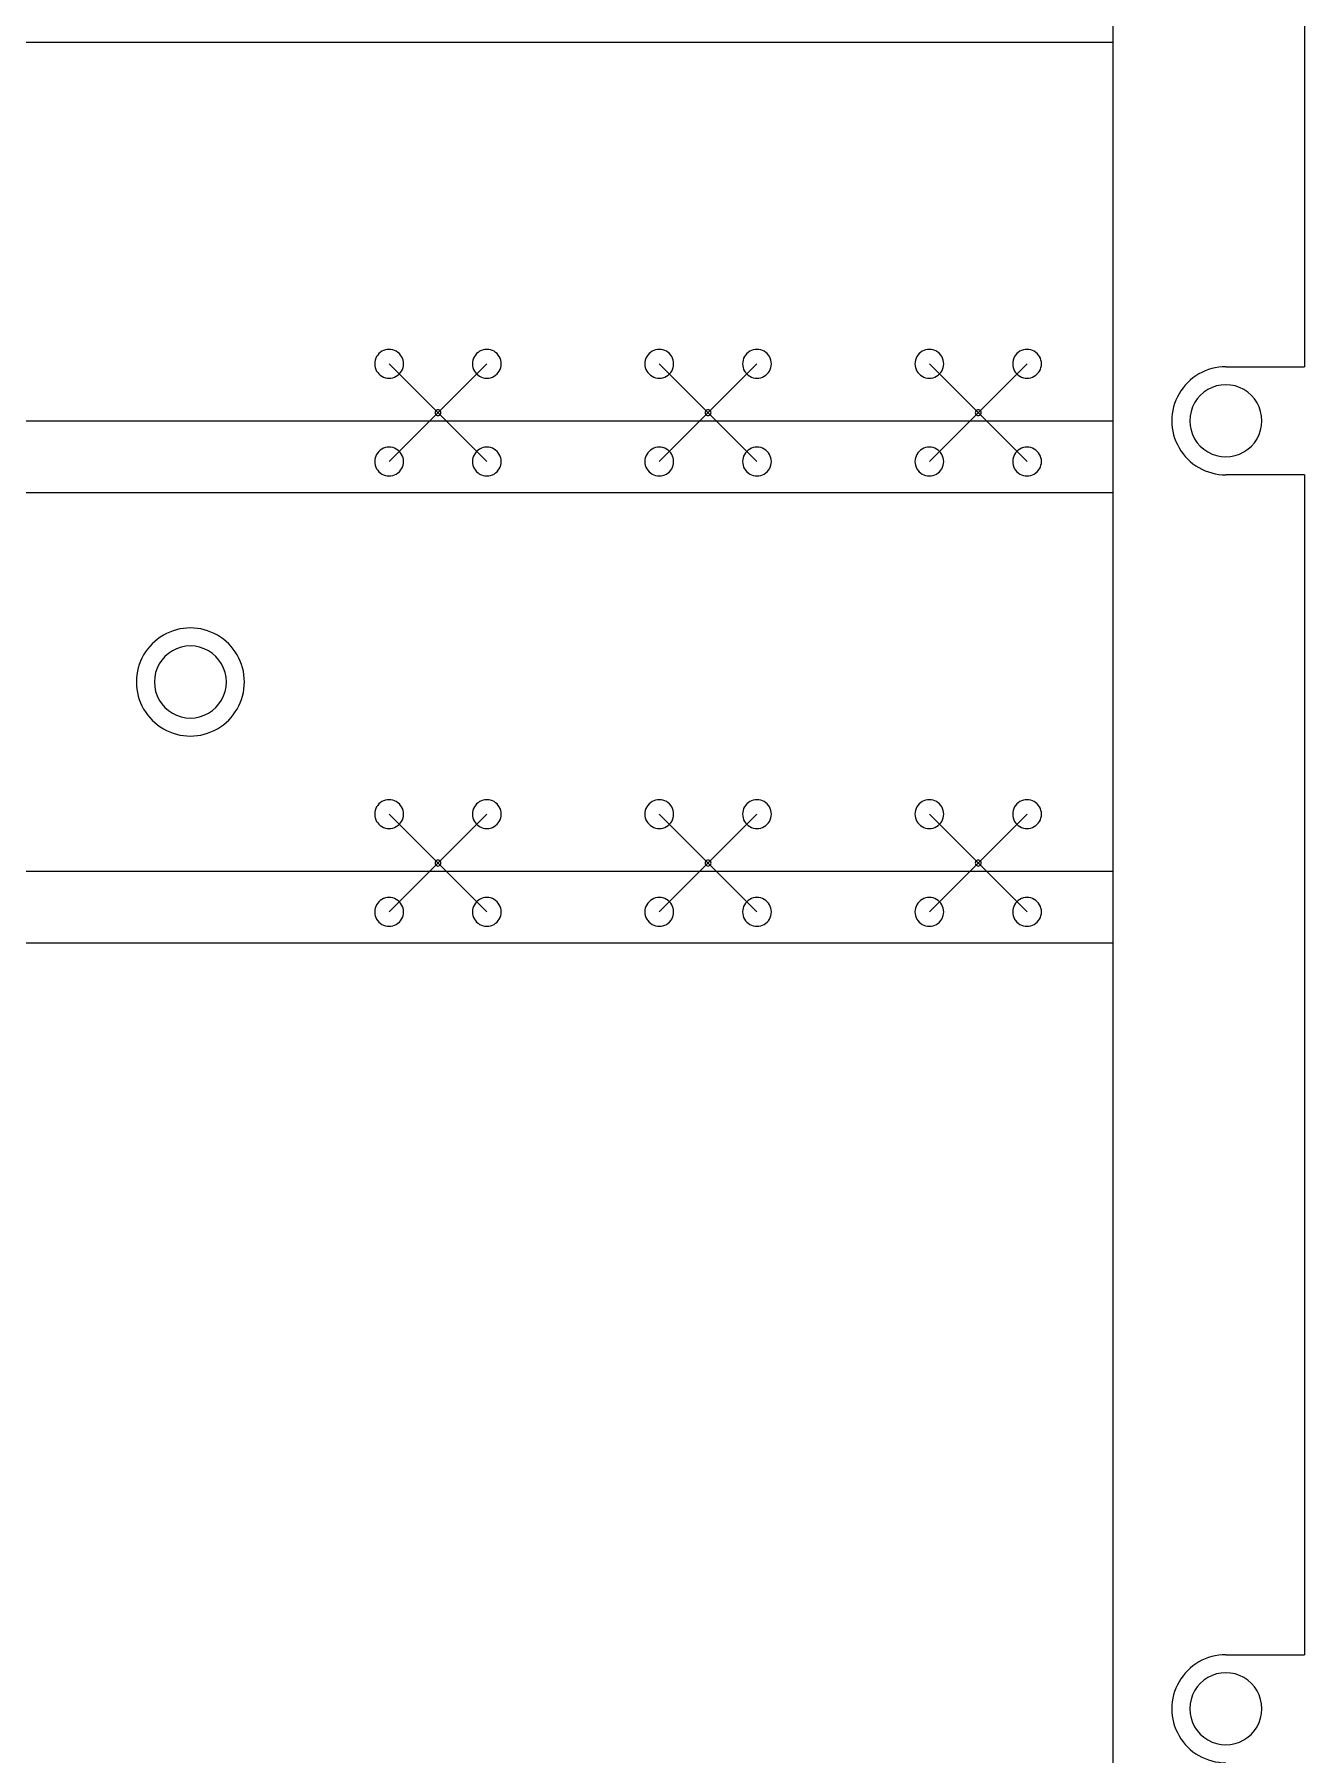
# Model space of a CAD drawing. Extents: x -41 to 41, y -78 to 78.
# Drawn here: x 13.04 to 41.25, y -1.02 to 37.18 of the extents above; entities that cross this region are included whole.
import ezdxf

# ---------------------------------------------------------------- set-up
doc = ezdxf.new("R2010")
doc.units = 0
doc.layers.get('0').update_dxf_attribs({"linetype": 'CONTINUOUS'})

msp = doc.modelspace()

# ---------------------------------------------------------------- linework, layer by layer
at = {"color": 7}
for points in [[(37, -72.1), (37, 72.1)], [(41.25, 57.4), (41.25, 29.8)], [(37, 37), (-37, 37)], [(20.914591, 29.865409), (23.085409, 27.694591)], [(23.085409, 29.865409), (20.914591, 27.694591)], [(26.914591, 29.865409), (29.085409, 27.694591)], [(29.085409, 29.865409), (26.914591, 27.694591)], [(32.914591, 29.865409), (35.085409, 27.694591)], [(35.085409, 29.865409), (32.914591, 27.694591)], [(39.5, 29.8), (41.25, 29.8)], [(-37, 28.6), (37, 28.6)], [(41.25, 27.4), (39.5, 27.4)], [(41.25, 27.4), (41.25, 1.2)], [(37, 27), (-37, 27)], [(20.914591, 19.865409), (23.085409, 17.694591)], [(23.085409, 19.865409), (20.914591, 17.694591)], [(26.914591, 19.865409), (29.085409, 17.694591)], [(29.085409, 19.865409), (26.914591, 17.694591)], [(32.914591, 19.865409), (35.085409, 17.694591)], [(35.085409, 19.865409), (32.914591, 17.694591)], [(-37, 18.6), (37, 18.6)], [(37, 17), (-37, 17)], [(39.5, 1.2), (41.25, 1.2)]]:
    msp.add_lwpolyline(points, dxfattribs=at)
for points in [[(21.234591, 29.865409)], [(23.405409, 29.865409)], [(27.234591, 29.865409)], [(29.405409, 29.865409)], [(33.234591, 29.865409)], [(35.405409, 29.865409)], [(22.066146, 28.78)], [(28.066146, 28.78)], [(34.066146, 28.78)], [(40.3, 28.6)], [(21.234591, 27.694591)], [(23.405409, 27.694591)], [(27.234591, 27.694591)], [(29.405409, 27.694591)], [(33.234591, 27.694591)], [(35.405409, 27.694591)], [(17.3, 22.8)], [(17.7, 22.8)], [(21.234591, 19.865409)], [(23.405409, 19.865409)], [(27.234591, 19.865409)], [(29.405409, 19.865409)], [(33.234591, 19.865409)], [(35.405409, 19.865409)], [(22.066146, 18.78)], [(28.066146, 18.78)], [(34.066146, 18.78)], [(21.234591, 17.694591)], [(23.405409, 17.694591)], [(27.234591, 17.694591)], [(29.405409, 17.694591)], [(33.234591, 17.694591)], [(35.405409, 17.694591)], [(40.3, 0)]]:
    msp.add_lwpolyline(points, close=True, dxfattribs=at)
for points in [[(21.074675, 30.14278), (20.975624, 30.200007), (20.853558, 30.200007), (20.754507, 30.14278)], [(23.245409, 30.142537), (23.146401, 30.1997), (23.024417, 30.1997), (22.925409, 30.142537)], [(27.074591, 30.142537), (26.975583, 30.1997), (26.853599, 30.1997), (26.754591, 30.142537)], [(29.245493, 30.14278), (29.146442, 30.200007), (29.024376, 30.200007), (28.925325, 30.14278)], [(33.074591, 30.142537), (32.975583, 30.1997), (32.853599, 30.1997), (32.754591, 30.142537)], [(35.245409, 30.142537), (35.146401, 30.1997), (35.024417, 30.1997), (34.925409, 30.142537)], [(20.754507, 30.14278), (20.655456, 30.085552), (20.594487, 29.979803), (20.594591, 29.865409)], [(20.594591, 29.865409), (20.594487, 29.751015), (20.655456, 29.645265), (20.754507, 29.588038)], [(21.234591, 29.865409), (21.234695, 29.979803), (21.173726, 30.085552), (21.074675, 30.14278)], [(21.074675, 29.588038), (21.173726, 29.645265), (21.234695, 29.751015), (21.234591, 29.865409)], [(22.925409, 30.142537), (22.8264, 30.085375), (22.765409, 29.979734), (22.765409, 29.865409)], [(22.765409, 29.865409), (22.765409, 29.751084), (22.8264, 29.645443), (22.925409, 29.588281)], [(23.405409, 29.865409), (23.405409, 29.979734), (23.344417, 30.085375), (23.245409, 30.142537)], [(23.245409, 29.588281), (23.344417, 29.645443), (23.405409, 29.751084), (23.405409, 29.865409)], [(26.754591, 30.142537), (26.655583, 30.085375), (26.594591, 29.979734), (26.594591, 29.865409)], [(26.594591, 29.865409), (26.594591, 29.751084), (26.655583, 29.645443), (26.754591, 29.588281)], [(27.234591, 29.865409), (27.234591, 29.979734), (27.1736, 30.085375), (27.074591, 30.142537)], [(27.074591, 29.588281), (27.1736, 29.645443), (27.234591, 29.751084), (27.234591, 29.865409)], [(28.925325, 30.14278), (28.826274, 30.085552), (28.765305, 29.979803), (28.765409, 29.865409)], [(28.765409, 29.865409), (28.765305, 29.751015), (28.826274, 29.645265), (28.925325, 29.588038)], [(29.405409, 29.865409), (29.405513, 29.979803), (29.344544, 30.085552), (29.245493, 30.14278)], [(29.245493, 29.588038), (29.344544, 29.645265), (29.405513, 29.751015), (29.405409, 29.865409)], [(32.754591, 30.142537), (32.655583, 30.085375), (32.594591, 29.979734), (32.594591, 29.865409)], [(32.594591, 29.865409), (32.594591, 29.751084), (32.655583, 29.645443), (32.754591, 29.588281)], [(33.234591, 29.865409), (33.234591, 29.979734), (33.173599, 30.085375), (33.074591, 30.142537)], [(33.074591, 29.588281), (33.173599, 29.645443), (33.234591, 29.751084), (33.234591, 29.865409)], [(34.925409, 30.142537), (34.826401, 30.085375), (34.765409, 29.979734), (34.765409, 29.865409)], [(34.765409, 29.865409), (34.765409, 29.751084), (34.826401, 29.645443), (34.925409, 29.588281)], [(35.405409, 29.865409), (35.405409, 29.979734), (35.344417, 30.085375), (35.245409, 30.142537)], [(35.245409, 29.588281), (35.344417, 29.645443), (35.405409, 29.751084), (35.405409, 29.865409)], [(39.5, 29.8), (39.071281, 29.8), (38.675129, 29.571281), (38.46077, 29.2)], [(20.754507, 29.588038), (20.853558, 29.530811), (20.975624, 29.530811), (21.074675, 29.588038)], [(22.925409, 29.588281), (23.024417, 29.531118), (23.146401, 29.531118), (23.245409, 29.588281)], [(26.754591, 29.588281), (26.853599, 29.531118), (26.975583, 29.531118), (27.074591, 29.588281)], [(28.925325, 29.588038), (29.024376, 29.530811), (29.146442, 29.530811), (29.245493, 29.588038)], [(32.754591, 29.588281), (32.853599, 29.531118), (32.975583, 29.531118), (33.074591, 29.588281)], [(34.925409, 29.588281), (35.024417, 29.531118), (35.146401, 29.531118), (35.245409, 29.588281)], [(39.9, 29.29282), (39.652479, 29.435727), (39.347521, 29.435727), (39.1, 29.29282)], [(38.46077, 29.2), (38.24641, 28.828719), (38.24641, 28.371281), (38.46077, 28)], [(39.1, 29.29282), (38.852479, 29.149914), (38.7, 28.885812), (38.7, 28.6)], [(40.3, 28.6), (40.3, 28.885812), (40.147521, 29.149914), (39.9, 29.29282)], [(21.966927, 28.837284), (21.946461, 28.825468), (21.933854, 28.803632), (21.933854, 28.78)], [(21.933854, 28.78), (21.933854, 28.756368), (21.946461, 28.734532), (21.966927, 28.722716)], [(22.033073, 28.837284), (22.012607, 28.8491), (21.987393, 28.8491), (21.966927, 28.837284)], [(21.966927, 28.722716), (21.987393, 28.7109), (22.012607, 28.7109), (22.033073, 28.722716)], [(22.066146, 28.78), (22.066146, 28.803632), (22.053538, 28.825468), (22.033073, 28.837284)], [(22.033073, 28.722716), (22.053538, 28.734532), (22.066146, 28.756368), (22.066146, 28.78)], [(27.966927, 28.837284), (27.946462, 28.825468), (27.933854, 28.803632), (27.933854, 28.78)], [(27.933854, 28.78), (27.933854, 28.756368), (27.946462, 28.734532), (27.966927, 28.722716)], [(28.033073, 28.837284), (28.012607, 28.8491), (27.987393, 28.8491), (27.966927, 28.837284)], [(27.966927, 28.722716), (27.987393, 28.7109), (28.012607, 28.7109), (28.033073, 28.722716)], [(28.066146, 28.78), (28.066146, 28.803632), (28.053539, 28.825468), (28.033073, 28.837284)], [(28.033073, 28.722716), (28.053539, 28.734532), (28.066146, 28.756368), (28.066146, 28.78)], [(33.966927, 28.837284), (33.946461, 28.825468), (33.933854, 28.803632), (33.933854, 28.78)], [(33.933854, 28.78), (33.933854, 28.756368), (33.946461, 28.734532), (33.966927, 28.722716)], [(34.033073, 28.837284), (34.012607, 28.8491), (33.987393, 28.8491), (33.966927, 28.837284)], [(33.966927, 28.722716), (33.987393, 28.7109), (34.012607, 28.7109), (34.033073, 28.722716)], [(34.066146, 28.78), (34.066146, 28.803632), (34.053539, 28.825468), (34.033073, 28.837284)], [(34.033073, 28.722716), (34.053539, 28.734532), (34.066146, 28.756368), (34.066146, 28.78)], [(38.7, 28.6), (38.7, 28.314187), (38.852479, 28.050086), (39.1, 27.90718)], [(39.9, 27.90718), (40.147521, 28.050086), (40.3, 28.314187), (40.3, 28.6)], [(20.754507, 27.971962), (20.655456, 27.914734), (20.594487, 27.808985), (20.594591, 27.694591)], [(21.074675, 27.971962), (20.975624, 28.029189), (20.853558, 28.029189), (20.754507, 27.971962)], [(21.234591, 27.694591), (21.234695, 27.808985), (21.173726, 27.914734), (21.074675, 27.971962)], [(22.925409, 27.971719), (22.8264, 27.914557), (22.765409, 27.808916), (22.765409, 27.694591)], [(23.245409, 27.971719), (23.146401, 28.028882), (23.024417, 28.028882), (22.925409, 27.971719)], [(23.405409, 27.694591), (23.405409, 27.808916), (23.344417, 27.914557), (23.245409, 27.971719)], [(26.754591, 27.971719), (26.655583, 27.914557), (26.594591, 27.808916), (26.594591, 27.694591)], [(27.074591, 27.971719), (26.975583, 28.028882), (26.853599, 28.028882), (26.754591, 27.971719)], [(27.234591, 27.694591), (27.234591, 27.808916), (27.1736, 27.914557), (27.074591, 27.971719)], [(28.925325, 27.971962), (28.826274, 27.914734), (28.765305, 27.808985), (28.765409, 27.694591)], [(29.245493, 27.971962), (29.146442, 28.029189), (29.024376, 28.029189), (28.925325, 27.971962)], [(29.405409, 27.694591), (29.405513, 27.808985), (29.344544, 27.914734), (29.245493, 27.971962)], [(32.754591, 27.971719), (32.655583, 27.914557), (32.594591, 27.808916), (32.594591, 27.694591)], [(33.074591, 27.971719), (32.975583, 28.028882), (32.853599, 28.028882), (32.754591, 27.971719)], [(33.234591, 27.694591), (33.234591, 27.808916), (33.173599, 27.914557), (33.074591, 27.971719)], [(34.925409, 27.971719), (34.826401, 27.914557), (34.765409, 27.808916), (34.765409, 27.694591)], [(35.245409, 27.971719), (35.146401, 28.028882), (35.024417, 28.028882), (34.925409, 27.971719)], [(35.405409, 27.694591), (35.405409, 27.808916), (35.344417, 27.914557), (35.245409, 27.971719)], [(38.46077, 28), (38.675129, 27.628719), (39.071281, 27.4), (39.5, 27.4)], [(39.1, 27.90718), (39.347521, 27.764273), (39.652479, 27.764273), (39.9, 27.90718)], [(20.594591, 27.694591), (20.594487, 27.580197), (20.655456, 27.474448), (20.754507, 27.41722)], [(21.074675, 27.41722), (21.173726, 27.474448), (21.234695, 27.580197), (21.234591, 27.694591)], [(22.765409, 27.694591), (22.765409, 27.580266), (22.8264, 27.474625), (22.925409, 27.417463)], [(23.245409, 27.417463), (23.344417, 27.474625), (23.405409, 27.580266), (23.405409, 27.694591)], [(26.594591, 27.694591), (26.594591, 27.580266), (26.655583, 27.474625), (26.754591, 27.417463)], [(27.074591, 27.417463), (27.1736, 27.474625), (27.234591, 27.580266), (27.234591, 27.694591)], [(28.765409, 27.694591), (28.765305, 27.580197), (28.826274, 27.474448), (28.925325, 27.41722)], [(29.245493, 27.41722), (29.344544, 27.474448), (29.405513, 27.580197), (29.405409, 27.694591)], [(32.594591, 27.694591), (32.594591, 27.580266), (32.655583, 27.474625), (32.754591, 27.417463)], [(33.074591, 27.417463), (33.173599, 27.474625), (33.234591, 27.580266), (33.234591, 27.694591)], [(34.765409, 27.694591), (34.765409, 27.580266), (34.826401, 27.474625), (34.925409, 27.417463)], [(35.245409, 27.417463), (35.344417, 27.474625), (35.405409, 27.580266), (35.405409, 27.694591)], [(20.754507, 27.41722), (20.853558, 27.359993), (20.975624, 27.359993), (21.074675, 27.41722)], [(22.925409, 27.417463), (23.024417, 27.3603), (23.146401, 27.3603), (23.245409, 27.417463)], [(26.754591, 27.417463), (26.853599, 27.3603), (26.975583, 27.3603), (27.074591, 27.417463)], [(28.925325, 27.41722), (29.024376, 27.359993), (29.146442, 27.359993), (29.245493, 27.41722)], [(32.754591, 27.417463), (32.853599, 27.3603), (32.975583, 27.3603), (33.074591, 27.417463)], [(34.925409, 27.417463), (35.024417, 27.3603), (35.146401, 27.3603), (35.245409, 27.417463)], [(15.9, 23.83923), (15.528719, 23.624871), (15.3, 23.228719), (15.3, 22.8)], [(17.1, 23.83923), (16.728719, 24.05359), (16.271281, 24.05359), (15.9, 23.83923)], [(17.7, 22.8), (17.7, 23.228719), (17.471281, 23.624871), (17.1, 23.83923)], [(16.1, 23.49282), (15.852479, 23.349914), (15.7, 23.085812), (15.7, 22.8)], [(16.9, 23.49282), (16.652479, 23.635726), (16.347521, 23.635726), (16.1, 23.49282)], [(17.3, 22.8), (17.3, 23.085812), (17.147521, 23.349914), (16.9, 23.49282)], [(15.3, 22.8), (15.3, 22.371281), (15.528719, 21.975129), (15.9, 21.760769)], [(15.7, 22.8), (15.7, 22.514187), (15.852479, 22.250086), (16.1, 22.10718)], [(16.9, 22.10718), (17.147521, 22.250086), (17.3, 22.514187), (17.3, 22.8)], [(17.1, 21.760769), (17.471281, 21.975129), (17.7, 22.371281), (17.7, 22.8)], [(16.1, 22.10718), (16.347521, 21.964273), (16.652479, 21.964273), (16.9, 22.10718)], [(15.9, 21.760769), (16.271281, 21.54641), (16.728719, 21.54641), (17.1, 21.760769)], [(20.754507, 20.142779), (20.655456, 20.085552), (20.594487, 19.979803), (20.594591, 19.865409)], [(20.594591, 19.865409), (20.594487, 19.751015), (20.655456, 19.645265), (20.754507, 19.588038)], [(21.074675, 20.142779), (20.975624, 20.200007), (20.853558, 20.200007), (20.754507, 20.142779)], [(21.234591, 19.865409), (21.234695, 19.979803), (21.173726, 20.085552), (21.074675, 20.142779)], [(21.074675, 19.588038), (21.173726, 19.645265), (21.234695, 19.751015), (21.234591, 19.865409)], [(22.925409, 20.142537), (22.8264, 20.085374), (22.765409, 19.979734), (22.765409, 19.865409)], [(22.765409, 19.865409), (22.765409, 19.751084), (22.8264, 19.645443), (22.925409, 19.588281)], [(23.245409, 20.142537), (23.146401, 20.199699), (23.024417, 20.199699), (22.925409, 20.142537)], [(23.405409, 19.865409), (23.405409, 19.979734), (23.344417, 20.085374), (23.245409, 20.142537)], [(23.245409, 19.588281), (23.344417, 19.645443), (23.405409, 19.751084), (23.405409, 19.865409)], [(26.754591, 20.142537), (26.655583, 20.085374), (26.594591, 19.979734), (26.594591, 19.865409)], [(26.594591, 19.865409), (26.594591, 19.751084), (26.655583, 19.645443), (26.754591, 19.588281)], [(27.074591, 20.142537), (26.975583, 20.199699), (26.853599, 20.199699), (26.754591, 20.142537)], [(27.234591, 19.865409), (27.234591, 19.979734), (27.1736, 20.085374), (27.074591, 20.142537)], [(27.074591, 19.588281), (27.1736, 19.645443), (27.234591, 19.751084), (27.234591, 19.865409)], [(28.925325, 20.142779), (28.826274, 20.085552), (28.765305, 19.979803), (28.765409, 19.865409)], [(28.765409, 19.865409), (28.765305, 19.751015), (28.826274, 19.645265), (28.925325, 19.588038)], [(29.245493, 20.142779), (29.146442, 20.200007), (29.024376, 20.200007), (28.925325, 20.142779)], [(29.405409, 19.865409), (29.405513, 19.979803), (29.344544, 20.085552), (29.245493, 20.142779)], [(29.245493, 19.588038), (29.344544, 19.645265), (29.405513, 19.751015), (29.405409, 19.865409)], [(32.754591, 20.142537), (32.655583, 20.085374), (32.594591, 19.979734), (32.594591, 19.865409)], [(32.594591, 19.865409), (32.594591, 19.751084), (32.655583, 19.645443), (32.754591, 19.588281)], [(33.074591, 20.142537), (32.975583, 20.199699), (32.853599, 20.199699), (32.754591, 20.142537)], [(33.234591, 19.865409), (33.234591, 19.979734), (33.173599, 20.085374), (33.074591, 20.142537)], [(33.074591, 19.588281), (33.173599, 19.645443), (33.234591, 19.751084), (33.234591, 19.865409)], [(34.925409, 20.142537), (34.826401, 20.085374), (34.765409, 19.979734), (34.765409, 19.865409)], [(34.765409, 19.865409), (34.765409, 19.751084), (34.826401, 19.645443), (34.925409, 19.588281)], [(35.245409, 20.142537), (35.146401, 20.199699), (35.024417, 20.199699), (34.925409, 20.142537)], [(35.405409, 19.865409), (35.405409, 19.979734), (35.344417, 20.085374), (35.245409, 20.142537)], [(35.245409, 19.588281), (35.344417, 19.645443), (35.405409, 19.751084), (35.405409, 19.865409)], [(20.754507, 19.588038), (20.853558, 19.530811), (20.975624, 19.530811), (21.074675, 19.588038)], [(22.925409, 19.588281), (23.024417, 19.531118), (23.146401, 19.531118), (23.245409, 19.588281)], [(26.754591, 19.588281), (26.853599, 19.531118), (26.975583, 19.531118), (27.074591, 19.588281)], [(28.925325, 19.588038), (29.024376, 19.530811), (29.146442, 19.530811), (29.245493, 19.588038)], [(32.754591, 19.588281), (32.853599, 19.531118), (32.975583, 19.531118), (33.074591, 19.588281)], [(34.925409, 19.588281), (35.024417, 19.531118), (35.146401, 19.531118), (35.245409, 19.588281)], [(21.966927, 18.837284), (21.946461, 18.825468), (21.933854, 18.803632), (21.933854, 18.78)], [(21.933854, 18.78), (21.933854, 18.756368), (21.946461, 18.734532), (21.966927, 18.722716)], [(22.033073, 18.837284), (22.012607, 18.8491), (21.987393, 18.8491), (21.966927, 18.837284)], [(21.966927, 18.722716), (21.987393, 18.7109), (22.012607, 18.7109), (22.033073, 18.722716)], [(22.066146, 18.78), (22.066146, 18.803632), (22.053538, 18.825468), (22.033073, 18.837284)], [(22.033073, 18.722716), (22.053538, 18.734532), (22.066146, 18.756368), (22.066146, 18.78)], [(27.966927, 18.837284), (27.946462, 18.825468), (27.933854, 18.803632), (27.933854, 18.78)], [(27.933854, 18.78), (27.933854, 18.756368), (27.946462, 18.734532), (27.966927, 18.722716)], [(28.033073, 18.837284), (28.012607, 18.8491), (27.987393, 18.8491), (27.966927, 18.837284)], [(27.966927, 18.722716), (27.987393, 18.7109), (28.012607, 18.7109), (28.033073, 18.722716)], [(28.066146, 18.78), (28.066146, 18.803632), (28.053539, 18.825468), (28.033073, 18.837284)], [(28.033073, 18.722716), (28.053539, 18.734532), (28.066146, 18.756368), (28.066146, 18.78)], [(33.966927, 18.837284), (33.946461, 18.825468), (33.933854, 18.803632), (33.933854, 18.78)], [(33.933854, 18.78), (33.933854, 18.756368), (33.946461, 18.734532), (33.966927, 18.722716)], [(34.033073, 18.837284), (34.012607, 18.8491), (33.987393, 18.8491), (33.966927, 18.837284)], [(33.966927, 18.722716), (33.987393, 18.7109), (34.012607, 18.7109), (34.033073, 18.722716)], [(34.066146, 18.78), (34.066146, 18.803632), (34.053539, 18.825468), (34.033073, 18.837284)], [(34.033073, 18.722716), (34.053539, 18.734532), (34.066146, 18.756368), (34.066146, 18.78)], [(20.754507, 17.971962), (20.655456, 17.914735), (20.594487, 17.808985), (20.594591, 17.694591)], [(21.074675, 17.971962), (20.975624, 18.029189), (20.853558, 18.029189), (20.754507, 17.971962)], [(21.234591, 17.694591), (21.234695, 17.808985), (21.173726, 17.914735), (21.074675, 17.971962)], [(22.925409, 17.971719), (22.8264, 17.914557), (22.765409, 17.808916), (22.765409, 17.694591)], [(23.245409, 17.971719), (23.146401, 18.028882), (23.024417, 18.028882), (22.925409, 17.971719)], [(23.405409, 17.694591), (23.405409, 17.808916), (23.344417, 17.914557), (23.245409, 17.971719)], [(26.754591, 17.971719), (26.655583, 17.914557), (26.594591, 17.808916), (26.594591, 17.694591)], [(27.074591, 17.971719), (26.975583, 18.028882), (26.853599, 18.028882), (26.754591, 17.971719)], [(27.234591, 17.694591), (27.234591, 17.808916), (27.1736, 17.914557), (27.074591, 17.971719)], [(28.925325, 17.971962), (28.826274, 17.914735), (28.765305, 17.808985), (28.765409, 17.694591)], [(29.245493, 17.971962), (29.146442, 18.029189), (29.024376, 18.029189), (28.925325, 17.971962)], [(29.405409, 17.694591), (29.405513, 17.808985), (29.344544, 17.914735), (29.245493, 17.971962)], [(32.754591, 17.971719), (32.655583, 17.914557), (32.594591, 17.808916), (32.594591, 17.694591)], [(33.074591, 17.971719), (32.975583, 18.028882), (32.853599, 18.028882), (32.754591, 17.971719)], [(33.234591, 17.694591), (33.234591, 17.808916), (33.173599, 17.914557), (33.074591, 17.971719)], [(34.925409, 17.971719), (34.826401, 17.914557), (34.765409, 17.808916), (34.765409, 17.694591)], [(35.245409, 17.971719), (35.146401, 18.028882), (35.024417, 18.028882), (34.925409, 17.971719)], [(35.405409, 17.694591), (35.405409, 17.808916), (35.344417, 17.914557), (35.245409, 17.971719)], [(20.594591, 17.694591), (20.594487, 17.580197), (20.655456, 17.474448), (20.754507, 17.417221)], [(21.074675, 17.417221), (21.173726, 17.474448), (21.234695, 17.580197), (21.234591, 17.694591)], [(22.765409, 17.694591), (22.765409, 17.580266), (22.8264, 17.474626), (22.925409, 17.417463)], [(23.245409, 17.417463), (23.344417, 17.474626), (23.405409, 17.580266), (23.405409, 17.694591)], [(26.594591, 17.694591), (26.594591, 17.580266), (26.655583, 17.474626), (26.754591, 17.417463)], [(27.074591, 17.417463), (27.1736, 17.474626), (27.234591, 17.580266), (27.234591, 17.694591)], [(28.765409, 17.694591), (28.765305, 17.580197), (28.826274, 17.474448), (28.925325, 17.417221)], [(29.245493, 17.417221), (29.344544, 17.474448), (29.405513, 17.580197), (29.405409, 17.694591)], [(32.594591, 17.694591), (32.594591, 17.580266), (32.655583, 17.474626), (32.754591, 17.417463)], [(33.074591, 17.417463), (33.173599, 17.474626), (33.234591, 17.580266), (33.234591, 17.694591)], [(34.765409, 17.694591), (34.765409, 17.580266), (34.826401, 17.474626), (34.925409, 17.417463)], [(35.245409, 17.417463), (35.344417, 17.474626), (35.405409, 17.580266), (35.405409, 17.694591)], [(20.754507, 17.417221), (20.853558, 17.359993), (20.975624, 17.359993), (21.074675, 17.417221)], [(22.925409, 17.417463), (23.024417, 17.360301), (23.146401, 17.360301), (23.245409, 17.417463)], [(26.754591, 17.417463), (26.853599, 17.360301), (26.975583, 17.360301), (27.074591, 17.417463)], [(28.925325, 17.417221), (29.024376, 17.359993), (29.146442, 17.359993), (29.245493, 17.417221)], [(32.754591, 17.417463), (32.853599, 17.360301), (32.975583, 17.360301), (33.074591, 17.417463)], [(34.925409, 17.417463), (35.024417, 17.360301), (35.146401, 17.360301), (35.245409, 17.417463)], [(39.5, 1.2), (39.071281, 1.2), (38.675129, 0.971281), (38.46077, 0.6)], [(39.9, 0.69282), (39.652479, 0.835727), (39.347521, 0.835727), (39.1, 0.69282)], [(38.46077, 0.6), (38.24641, 0.228719), (38.24641, -0.228719), (38.46077, -0.6)], [(39.1, 0.69282), (38.852479, 0.549914), (38.7, 0.285812), (38.7, 0)], [(40.3, 0), (40.3, 0.285812), (40.147521, 0.549914), (39.9, 0.69282)], [(38.7, 0), (38.7, -0.285812), (38.852479, -0.549914), (39.1, -0.69282)], [(39.9, -0.69282), (40.147521, -0.549914), (40.3, -0.285812), (40.3, 0)], [(38.46077, -0.6), (38.675129, -0.971281), (39.071281, -1.2), (39.5, -1.2)], [(39.1, -0.69282), (39.347521, -0.835727), (39.652479, -0.835727), (39.9, -0.69282)]]:
    msp.add_open_spline(points, degree=3, dxfattribs=at)

doc.saveas('drawing.dxf')
